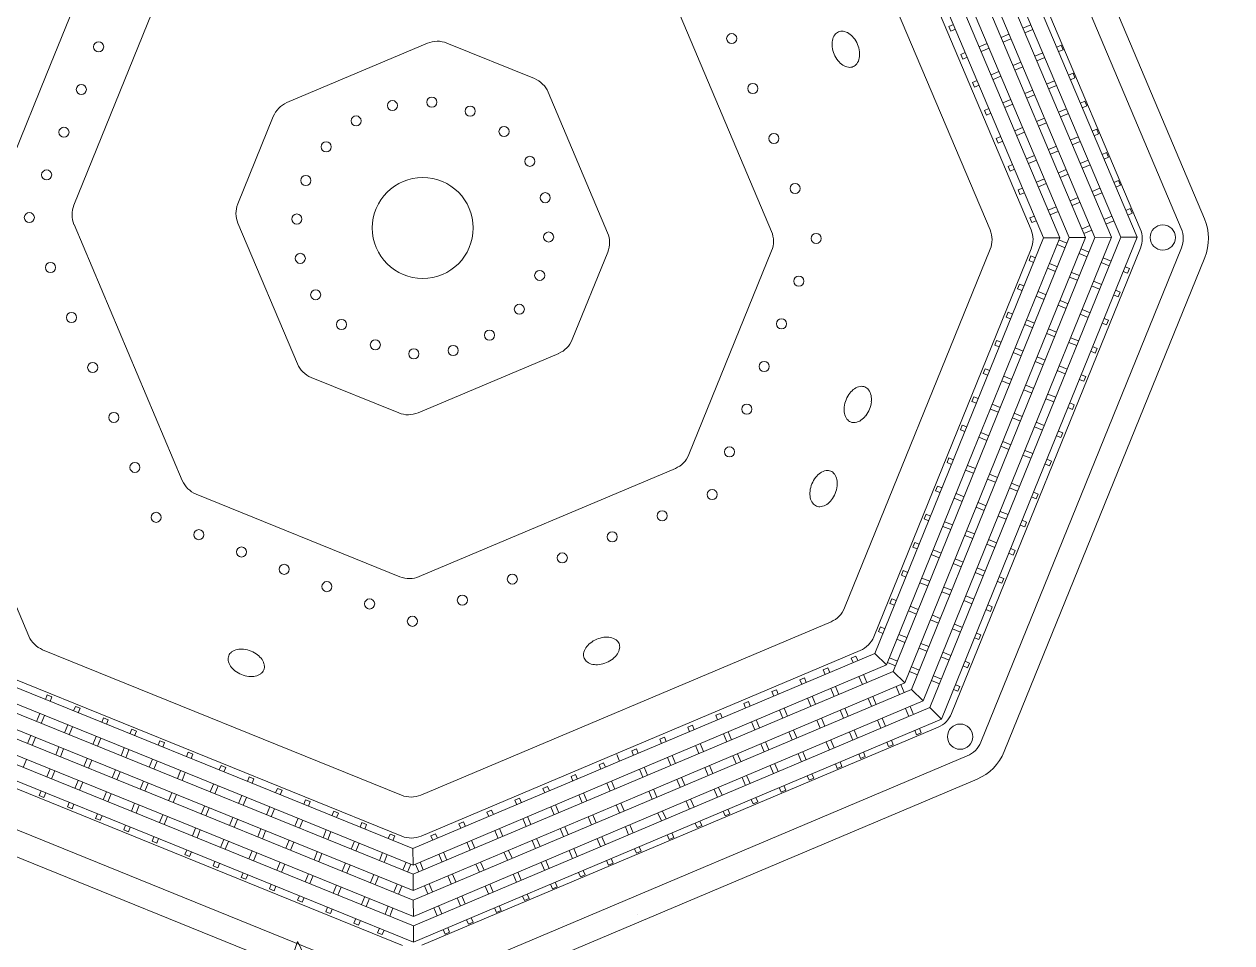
# Model space of a CAD drawing. Header units: millimetres. Extents: x 111 to 1506, y 14 to 566.
# Drawn here: x 232.576 to 234.969, y 185.044 to 186.864 of the extents above; entities that cross this region are included whole.
import ezdxf

# ---------------------------------------------------------------- set-up
doc = ezdxf.new("R2010")
doc.units = ezdxf.units.MM
for name, color, linetype, lineweight in [('ARBOLES', 78, 'Continuous', 5), ('G', 254, 'Continuous', 5), ('PLUMA 0.05', 240, 'Continuous', 5)]:
    doc.layers.add(name, color=color, linetype=linetype, lineweight=lineweight)

# ---------------------------------------------------------------- blocks, each defined once
blk = doc.blocks.new('E1E')
at = {"layer": 'ARBOLES', "ltscale": 0.2}
for p, q in [((95.7812, 56.9208), (95.7812, 56.9208)), ((95.6238, 56.8379), (95.6238, 56.8379))]:
    blk.add_line(p, q, dxfattribs=at)
blk.add_lwpolyline([(96.3489, 57.2239), (96.3496, 57.2398), (96.3286, 57.2695), (96.3185, 57.2572), (96.3236, 57.2282), (96.3387, 57.2116), (96.351, 57.2015)], close=True, dxfattribs=at)
blk = doc.blocks.new('ala')
at = {"layer": 'PLUMA 0.05', "color": 25}
for p, q in [((1561.8511, 61.8007), (1561.0222, 60.9717)), ((1562.9436, 61.8153), (1561.8865, 61.8153)), ((1563.8079, 60.9717), (1562.979, 61.8007)), ((1562.9126, 61.7403), (1561.9175, 61.7403)), ((1561.9631, 61.7355), (1561.9631, 61.7259)), ((1561.9731, 61.7355), (1561.9631, 61.7355)), ((1561.9731, 61.7259), (1561.9731, 61.7355)), ((1562.0133, 61.7355), (1562.0133, 61.7259)), ((1562.0233, 61.7355), (1562.0133, 61.7355)), ((1562.0233, 61.7259), (1562.0233, 61.7355)), ((1562.0736, 61.7355), (1562.0736, 61.7259)), ((1562.0836, 61.7355), (1562.0736, 61.7355)), ((1562.0836, 61.7259), (1562.0836, 61.7355)), ((1562.1339, 61.7355), (1562.1339, 61.7259)), ((1562.1439, 61.7355), (1562.1339, 61.7355)), ((1562.1439, 61.7259), (1562.1439, 61.7355)), ((1562.1941, 61.7355), (1562.1941, 61.7259)), ((1562.2041, 61.7355), (1562.1941, 61.7355)), ((1562.2041, 61.7259), (1562.2041, 61.7355)), ((1562.2544, 61.7355), (1562.2544, 61.7259)), ((1562.2644, 61.7355), (1562.2544, 61.7355)), ((1562.2644, 61.7259), (1562.2644, 61.7355)), ((1562.3146, 61.7355), (1562.3146, 61.7259)), ((1562.3246, 61.7355), (1562.3146, 61.7355)), ((1562.3246, 61.7259), (1562.3246, 61.7355)), ((1562.3749, 61.7355), (1562.3749, 61.7259)), ((1562.3849, 61.7355), (1562.3749, 61.7355)), ((1562.3849, 61.7259), (1562.3849, 61.7355)), ((1562.4452, 61.7259), (1562.4452, 61.7355)), ((1562.4452, 61.7355), (1562.4552, 61.7355)), ((1562.4552, 61.7355), (1562.4552, 61.7259)), ((1562.5054, 61.7259), (1562.5054, 61.7355)), ((1562.5054, 61.7355), (1562.5154, 61.7355)), ((1562.5154, 61.7355), (1562.5154, 61.7259)), ((1562.5657, 61.7259), (1562.5657, 61.7355)), ((1562.5657, 61.7355), (1562.5757, 61.7355)), ((1562.5757, 61.7355), (1562.5757, 61.7259)), ((1562.626, 61.7259), (1562.626, 61.7355)), ((1562.626, 61.7355), (1562.636, 61.7355)), ((1562.636, 61.7355), (1562.636, 61.7259)), ((1562.6862, 61.7259), (1562.6862, 61.7355)), ((1562.6862, 61.7355), (1562.6962, 61.7355)), ((1562.6962, 61.7355), (1562.6962, 61.7259)), ((1562.7465, 61.7259), (1562.7465, 61.7355)), ((1562.7465, 61.7355), (1562.7565, 61.7355)), ((1562.7565, 61.7355), (1562.7565, 61.7259)), ((1562.8067, 61.7259), (1562.8067, 61.7355)), ((1562.8067, 61.7355), (1562.8167, 61.7355)), ((1562.8167, 61.7355), (1562.8167, 61.7259)), ((1562.857, 61.7259), (1562.857, 61.7355)), ((1562.857, 61.7355), (1562.867, 61.7355)), ((1562.867, 61.7355), (1562.867, 61.7259)), ((1561.8822, 61.7257), (1561.0972, 60.9407)), ((1561.8997, 61.7259), (1561.4613, 61.2875)), ((1561.9121, 61.6959), (1561.8997, 61.7259)), ((1561.8997, 61.7259), (1562.415, 61.7259)), ((1562.9304, 61.7259), (1562.415, 61.7259)), ((1562.9179, 61.6959), (1562.9304, 61.7259)), ((1562.9304, 61.7259), (1563.3687, 61.2875)), ((1563.7329, 60.9407), (1562.9479, 61.7257)), ((1561.9121, 61.6959), (1561.4825, 61.2663)), ((1561.8522, 61.6921), (1561.8593, 61.6991)), ((1561.8591, 61.6852), (1561.8522, 61.6921)), ((1561.8593, 61.6991), (1561.8661, 61.6923)), ((1561.9121, 61.6959), (1562.415, 61.6959)), ((1561.9631, 61.6959), (1561.9631, 61.6788)), ((1561.9731, 61.6788), (1561.9731, 61.6959)), ((1562.0133, 61.6959), (1562.0133, 61.6788)), ((1562.0233, 61.6788), (1562.0233, 61.6959)), ((1562.0736, 61.6959), (1562.0736, 61.6788)), ((1562.0836, 61.6788), (1562.0836, 61.6959)), ((1562.1339, 61.6959), (1562.1339, 61.6788)), ((1562.1439, 61.6788), (1562.1439, 61.6959)), ((1562.1941, 61.6959), (1562.1941, 61.6788)), ((1562.2041, 61.6788), (1562.2041, 61.6959)), ((1562.2544, 61.6959), (1562.2544, 61.6788)), ((1562.2644, 61.6788), (1562.2644, 61.6959)), ((1562.3146, 61.6959), (1562.3146, 61.6788)), ((1562.3246, 61.6788), (1562.3246, 61.6959)), ((1562.3749, 61.6959), (1562.3749, 61.6788)), ((1562.3849, 61.6788), (1562.3849, 61.6959)), ((1562.9179, 61.6959), (1562.415, 61.6959)), ((1562.4452, 61.6788), (1562.4452, 61.6959)), ((1562.4552, 61.6959), (1562.4552, 61.6788)), ((1562.5054, 61.6788), (1562.5054, 61.6959)), ((1562.5154, 61.6959), (1562.5154, 61.6788)), ((1562.5657, 61.6788), (1562.5657, 61.6959)), ((1562.5757, 61.6959), (1562.5757, 61.6788)), ((1562.626, 61.6788), (1562.626, 61.6959)), ((1562.636, 61.6959), (1562.636, 61.6788)), ((1562.6862, 61.6788), (1562.6862, 61.6959)), ((1562.6962, 61.6959), (1562.6962, 61.6788)), ((1562.7465, 61.6788), (1562.7465, 61.6959)), ((1562.7565, 61.6959), (1562.7565, 61.6788)), ((1562.8067, 61.6788), (1562.8067, 61.6959)), ((1562.8167, 61.6959), (1562.8167, 61.6788)), ((1562.857, 61.6788), (1562.857, 61.6959)), ((1562.867, 61.6959), (1562.867, 61.6788)), ((1562.9179, 61.6959), (1563.3475, 61.2663)), ((1562.9708, 61.6991), (1562.9639, 61.6923)), ((1562.9778, 61.6921), (1562.9708, 61.6991)), ((1562.971, 61.6852), (1562.9778, 61.6921)), ((1561.9192, 61.6788), (1561.4946, 61.2542)), ((1561.8923, 61.652), (1561.8803, 61.664)), ((1561.8874, 61.6711), (1561.8994, 61.659)), ((1561.9316, 61.6488), (1561.9192, 61.6788)), ((1561.9192, 61.6788), (1562.415, 61.6788)), ((1562.9109, 61.6788), (1562.415, 61.6788)), ((1562.8984, 61.6488), (1562.9109, 61.6788)), ((1562.9109, 61.6788), (1563.3355, 61.2542)), ((1562.9427, 61.6711), (1562.9307, 61.659)), ((1562.9377, 61.652), (1562.9498, 61.664)), ((1561.9316, 61.6488), (1561.5158, 61.233)), ((1561.8096, 61.6495), (1561.8167, 61.6565)), ((1561.8165, 61.6426), (1561.8096, 61.6495)), ((1561.8167, 61.6565), (1561.8235, 61.6497)), ((1561.9206, 61.6378), (1561.9327, 61.6258)), ((1561.9316, 61.6488), (1562.415, 61.6488)), ((1561.9631, 61.6488), (1561.9631, 61.6318)), ((1561.9731, 61.6318), (1561.9731, 61.6488)), ((1562.0133, 61.6488), (1562.0133, 61.6318)), ((1562.0233, 61.6318), (1562.0233, 61.6488)), ((1562.0736, 61.6488), (1562.0736, 61.6318)), ((1562.0836, 61.6318), (1562.0836, 61.6488)), ((1562.1339, 61.6488), (1562.1339, 61.6318)), ((1562.1439, 61.6318), (1562.1439, 61.6488)), ((1562.1941, 61.6488), (1562.1941, 61.6318)), ((1562.2041, 61.6318), (1562.2041, 61.6488)), ((1562.2544, 61.6488), (1562.2544, 61.6318)), ((1562.2644, 61.6318), (1562.2644, 61.6488)), ((1562.3146, 61.6488), (1562.3146, 61.6318)), ((1562.3246, 61.6318), (1562.3246, 61.6488)), ((1562.3749, 61.6488), (1562.3749, 61.6318)), ((1562.3849, 61.6318), (1562.3849, 61.6488)), ((1562.8984, 61.6488), (1562.415, 61.6488)), ((1562.4452, 61.6318), (1562.4452, 61.6488)), ((1562.4552, 61.6488), (1562.4552, 61.6318)), ((1562.5054, 61.6318), (1562.5054, 61.6488)), ((1562.5154, 61.6488), (1562.5154, 61.6318)), ((1562.5657, 61.6318), (1562.5657, 61.6488)), ((1562.5757, 61.6488), (1562.5757, 61.6318)), ((1562.626, 61.6318), (1562.626, 61.6488)), ((1562.636, 61.6488), (1562.636, 61.6318)), ((1562.6862, 61.6318), (1562.6862, 61.6488)), ((1562.6962, 61.6488), (1562.6962, 61.6318)), ((1562.7465, 61.6318), (1562.7465, 61.6488)), ((1562.7565, 61.6488), (1562.7565, 61.6318)), ((1562.8067, 61.6318), (1562.8067, 61.6488)), ((1562.8167, 61.6488), (1562.8167, 61.6318)), ((1562.857, 61.6318), (1562.857, 61.6488)), ((1562.867, 61.6488), (1562.867, 61.6318)), ((1562.9094, 61.6378), (1562.8974, 61.6258)), ((1562.8984, 61.6488), (1563.3143, 61.233)), ((1563.0134, 61.6565), (1563.0065, 61.6497)), ((1563.0204, 61.6495), (1563.0134, 61.6565)), ((1563.0136, 61.6426), (1563.0204, 61.6495)), ((1561.9387, 61.6318), (1561.5279, 61.221)), ((1561.767, 61.6068), (1561.7741, 61.6139)), ((1561.7741, 61.6139), (1561.7809, 61.6071)), ((1561.8497, 61.6094), (1561.8377, 61.6214)), ((1561.8447, 61.6285), (1561.8568, 61.6164)), ((1561.9256, 61.6187), (1561.9136, 61.6308)), ((1561.9511, 61.6018), (1561.9387, 61.6318)), ((1561.9387, 61.6318), (1562.415, 61.6318)), ((1562.8914, 61.6318), (1562.415, 61.6318)), ((1562.8789, 61.6018), (1562.8914, 61.6318)), ((1562.8914, 61.6318), (1563.3022, 61.221)), ((1562.9045, 61.6187), (1562.9165, 61.6308)), ((1562.9853, 61.6285), (1562.9733, 61.6164)), ((1562.9803, 61.6094), (1562.9924, 61.6214)), ((1563.056, 61.6139), (1563.0492, 61.6071)), ((1563.0631, 61.6068), (1563.056, 61.6139)), ((1561.9511, 61.6018), (1561.5491, 61.1997)), ((1561.7738, 61.6), (1561.767, 61.6068)), ((1561.8021, 61.5859), (1561.8142, 61.5738)), ((1561.883, 61.5761), (1561.8709, 61.5881)), ((1561.878, 61.5952), (1561.8901, 61.5832)), ((1561.9511, 61.6018), (1562.415, 61.6018)), ((1561.9631, 61.6018), (1561.9631, 61.5847)), ((1561.9731, 61.5847), (1561.9731, 61.6018)), ((1562.0133, 61.6018), (1562.0133, 61.5847)), ((1562.0233, 61.5847), (1562.0233, 61.6018)), ((1562.0736, 61.6018), (1562.0736, 61.5847)), ((1562.0836, 61.5847), (1562.0836, 61.6018)), ((1562.1339, 61.6018), (1562.1339, 61.5847)), ((1562.1439, 61.5847), (1562.1439, 61.6018)), ((1562.1941, 61.6018), (1562.1941, 61.5847)), ((1562.2041, 61.5847), (1562.2041, 61.6018)), ((1562.2544, 61.6018), (1562.2544, 61.5847)), ((1562.2644, 61.5847), (1562.2644, 61.6018)), ((1562.3146, 61.6018), (1562.3146, 61.5847)), ((1562.3246, 61.5847), (1562.3246, 61.6018)), ((1562.3749, 61.6018), (1562.3749, 61.5847)), ((1562.3849, 61.5847), (1562.3849, 61.6018)), ((1562.8789, 61.6018), (1562.415, 61.6018)), ((1562.4452, 61.5847), (1562.4452, 61.6018)), ((1562.4552, 61.6018), (1562.4552, 61.5847)), ((1562.5054, 61.5847), (1562.5054, 61.6018)), ((1562.5154, 61.6018), (1562.5154, 61.5847)), ((1562.5657, 61.5847), (1562.5657, 61.6018)), ((1562.5757, 61.6018), (1562.5757, 61.5847)), ((1562.626, 61.5847), (1562.626, 61.6018)), ((1562.636, 61.6018), (1562.636, 61.5847)), ((1562.6862, 61.5847), (1562.6862, 61.6018)), ((1562.6962, 61.6018), (1562.6962, 61.5847)), ((1562.7465, 61.5847), (1562.7465, 61.6018)), ((1562.7565, 61.6018), (1562.7565, 61.5847)), ((1562.8067, 61.5847), (1562.8067, 61.6018)), ((1562.8167, 61.6018), (1562.8167, 61.5847)), ((1562.857, 61.5847), (1562.857, 61.6018)), ((1562.867, 61.6018), (1562.867, 61.5847)), ((1562.8789, 61.6018), (1563.281, 61.1997)), ((1562.9521, 61.5952), (1562.94, 61.5832)), ((1562.9471, 61.5761), (1562.9591, 61.5881)), ((1563.0279, 61.5859), (1563.0159, 61.5738)), ((1563.0562, 61.6), (1563.0631, 61.6068)), ((1561.9582, 61.5847), (1561.5612, 61.1877)), ((1561.7315, 61.5713), (1561.7386, 61.5784)), ((1561.7383, 61.5645), (1561.7315, 61.5713)), ((1561.7386, 61.5784), (1561.7454, 61.5716)), ((1561.8071, 61.5668), (1561.7951, 61.5788)), ((1561.9113, 61.5619), (1561.9234, 61.5499)), ((1561.9706, 61.5547), (1561.9582, 61.5847)), ((1561.9582, 61.5847), (1562.415, 61.5847)), ((1562.8719, 61.5847), (1562.415, 61.5847)), ((1562.8595, 61.5547), (1562.8719, 61.5847)), ((1562.8719, 61.5847), (1563.2689, 61.1877)), ((1562.9188, 61.5619), (1562.9067, 61.5499)), ((1563.023, 61.5668), (1563.035, 61.5788)), ((1563.0915, 61.5784), (1563.0847, 61.5716)), ((1563.0986, 61.5713), (1563.0915, 61.5784)), ((1563.0918, 61.5645), (1563.0986, 61.5713)), ((1561.9706, 61.5547), (1561.5824, 61.1665)), ((1561.7716, 61.5312), (1561.7595, 61.5433)), ((1561.7666, 61.5503), (1561.7787, 61.5383)), ((1561.8404, 61.5335), (1561.8283, 61.5455)), ((1561.8354, 61.5526), (1561.8475, 61.5405)), ((1561.9163, 61.5428), (1561.9042, 61.5549)), ((1561.9706, 61.5547), (1562.415, 61.5547)), ((1562.8297, 61.5403), (1562.0004, 61.5403)), ((1562.0133, 61.5547), (1562.0133, 61.5451)), ((1562.0233, 61.5451), (1562.0133, 61.5451)), ((1562.0233, 61.5451), (1562.0233, 61.5547)), ((1562.0736, 61.5547), (1562.0736, 61.5451)), ((1562.0836, 61.5451), (1562.0736, 61.5451)), ((1562.0836, 61.5451), (1562.0836, 61.5547)), ((1562.1339, 61.5547), (1562.1339, 61.5451)), ((1562.1439, 61.5451), (1562.1339, 61.5451)), ((1562.1439, 61.5451), (1562.1439, 61.5547)), ((1562.1941, 61.5547), (1562.1941, 61.5451)), ((1562.2041, 61.5451), (1562.1941, 61.5451)), ((1562.2041, 61.5451), (1562.2041, 61.5547)), ((1562.2544, 61.5547), (1562.2544, 61.5451)), ((1562.2644, 61.5451), (1562.2544, 61.5451)), ((1562.2644, 61.5451), (1562.2644, 61.5547)), ((1562.3146, 61.5547), (1562.3146, 61.5451)), ((1562.3246, 61.5451), (1562.3146, 61.5451)), ((1562.3246, 61.5451), (1562.3246, 61.5547)), ((1562.3749, 61.5547), (1562.3749, 61.5451)), ((1562.3849, 61.5451), (1562.3749, 61.5451)), ((1562.3849, 61.5451), (1562.3849, 61.5547)), ((1562.8595, 61.5547), (1562.415, 61.5547)), ((1562.4452, 61.5451), (1562.4452, 61.5547)), ((1562.4452, 61.5451), (1562.4552, 61.5451)), ((1562.4552, 61.5547), (1562.4552, 61.5451)), ((1562.5054, 61.5451), (1562.5054, 61.5547)), ((1562.5054, 61.5451), (1562.5154, 61.5451)), ((1562.5154, 61.5547), (1562.5154, 61.5451)), ((1562.5657, 61.5451), (1562.5657, 61.5547)), ((1562.5657, 61.5451), (1562.5757, 61.5451)), ((1562.5757, 61.5547), (1562.5757, 61.5451)), ((1562.626, 61.5451), (1562.626, 61.5547)), ((1562.626, 61.5451), (1562.636, 61.5451)), ((1562.636, 61.5547), (1562.636, 61.5451)), ((1562.6862, 61.5451), (1562.6862, 61.5547)), ((1562.6862, 61.5451), (1562.6962, 61.5451)), ((1562.6962, 61.5547), (1562.6962, 61.5451)), ((1562.7465, 61.5451), (1562.7465, 61.5547)), ((1562.7465, 61.5451), (1562.7565, 61.5451)), ((1562.7565, 61.5547), (1562.7565, 61.5451)), ((1562.8067, 61.5451), (1562.8067, 61.5547)), ((1562.8067, 61.5451), (1562.8167, 61.5451)), ((1562.8167, 61.5547), (1562.8167, 61.5451)), ((1562.8595, 61.5547), (1563.2477, 61.1665)), ((1562.9138, 61.5428), (1562.9259, 61.5549)), ((1562.9947, 61.5526), (1562.9826, 61.5405)), ((1562.9897, 61.5335), (1563.0017, 61.5455)), ((1563.0635, 61.5503), (1563.0514, 61.5383)), ((1563.0585, 61.5312), (1563.0706, 61.5433)), ((1561.965, 61.5257), (1561.2972, 60.8578)), ((1561.6889, 61.5287), (1561.6959, 61.5358)), ((1561.6957, 61.5219), (1561.6889, 61.5287)), ((1561.6959, 61.5358), (1561.7028, 61.5289)), ((1561.7999, 61.5171), (1561.8119, 61.505)), ((1561.8687, 61.5193), (1561.8807, 61.5073)), ((1561.9443, 61.5148), (1561.9375, 61.5216)), ((1561.9443, 61.5148), (1561.9514, 61.5218)), ((1561.9446, 61.5287), (1561.9514, 61.5218)), ((1563.5329, 60.8578), (1562.8651, 61.5257)), ((1562.8855, 61.5287), (1562.8787, 61.5218)), ((1562.8858, 61.5148), (1562.8787, 61.5218)), ((1562.8858, 61.5148), (1562.8926, 61.5216)), ((1562.9614, 61.5193), (1562.9493, 61.5073)), ((1563.0302, 61.5171), (1563.0181, 61.505)), ((1563.1341, 61.5358), (1563.1273, 61.5289)), ((1563.1412, 61.5287), (1563.1341, 61.5358)), ((1563.1344, 61.5219), (1563.1412, 61.5287)), ((1561.6463, 61.4861), (1561.6533, 61.4932)), ((1561.6533, 61.4932), (1561.6602, 61.4863)), ((1561.729, 61.4886), (1561.7169, 61.5007)), ((1561.724, 61.5077), (1561.736, 61.4957)), ((1561.8049, 61.4979), (1561.7928, 61.51)), ((1561.8737, 61.5002), (1561.8616, 61.5123)), ((1562.9564, 61.5002), (1562.9685, 61.5123)), ((1563.0252, 61.4979), (1563.0373, 61.51)), ((1563.1061, 61.5077), (1563.094, 61.4957)), ((1563.1011, 61.4886), (1563.1132, 61.5007)), ((1563.1767, 61.4932), (1563.1699, 61.4863)), ((1563.1838, 61.4861), (1563.1767, 61.4932)), ((1561.6531, 61.4793), (1561.6463, 61.4861)), ((1561.7622, 61.4553), (1561.7502, 61.4674)), ((1561.7573, 61.4745), (1561.7693, 61.4624)), ((1561.8381, 61.4647), (1561.8261, 61.4767)), ((1561.8331, 61.4838), (1561.8452, 61.4717)), ((1561.9017, 61.4722), (1561.8949, 61.479)), ((1561.9017, 61.4722), (1561.9088, 61.4792)), ((1561.902, 61.4861), (1561.9088, 61.4792)), ((1562.7986, 61.4653), (1562.0314, 61.4653)), ((1562.9281, 61.4861), (1562.9213, 61.4792)), ((1562.9284, 61.4722), (1562.9213, 61.4792)), ((1562.9284, 61.4722), (1562.9352, 61.479)), ((1562.9969, 61.4838), (1562.9849, 61.4717)), ((1562.9919, 61.4647), (1563.004, 61.4767)), ((1563.0728, 61.4745), (1563.0608, 61.4624)), ((1563.0678, 61.4553), (1563.0799, 61.4674)), ((1563.177, 61.4793), (1563.1838, 61.4861)), ((1561.9961, 61.4507), (1561.3722, 60.8268)), ((1561.6036, 61.4435), (1561.6107, 61.4505)), ((1561.6105, 61.4367), (1561.6036, 61.4435)), ((1561.6107, 61.4505), (1561.6175, 61.4437)), ((1561.6864, 61.446), (1561.6743, 61.458)), ((1561.6814, 61.4651), (1561.6934, 61.4531)), ((1561.8662, 61.4366), (1561.8593, 61.4434)), ((1561.8662, 61.4366), (1561.8732, 61.4437)), ((1561.8664, 61.4505), (1561.8732, 61.4437)), ((1563.4579, 60.8268), (1562.834, 61.4507)), ((1562.9637, 61.4505), (1562.9568, 61.4437)), ((1562.9639, 61.4366), (1562.9568, 61.4437)), ((1562.9639, 61.4366), (1562.9707, 61.4434)), ((1563.1487, 61.4651), (1563.1366, 61.4531)), ((1563.1437, 61.446), (1563.1558, 61.458)), ((1563.2194, 61.4505), (1563.2125, 61.4437)), ((1563.2264, 61.4435), (1563.2194, 61.4505)), ((1563.2196, 61.4367), (1563.2264, 61.4435)), ((1561.6388, 61.4225), (1561.6508, 61.4104)), ((1561.7196, 61.4127), (1561.7076, 61.4248)), ((1561.7146, 61.4318), (1561.7267, 61.4198)), ((1561.7955, 61.422), (1561.7835, 61.4341)), ((1561.7905, 61.4412), (1561.8026, 61.4291)), ((1563.0395, 61.4412), (1563.0275, 61.4291)), ((1563.0346, 61.422), (1563.0466, 61.4341)), ((1563.1154, 61.4318), (1563.1034, 61.4198)), ((1563.1104, 61.4127), (1563.1225, 61.4248)), ((1563.1913, 61.4225), (1563.1793, 61.4104)), ((1561.6437, 61.4034), (1561.6317, 61.4154)), ((1561.7479, 61.3986), (1561.76, 61.3865)), ((1561.8236, 61.394), (1561.8167, 61.4008)), ((1561.8236, 61.394), (1561.8306, 61.4011)), ((1561.8238, 61.4079), (1561.8306, 61.4011)), ((1563.0063, 61.4079), (1562.9994, 61.4011)), ((1563.0065, 61.394), (1562.9994, 61.4011)), ((1563.0065, 61.394), (1563.0133, 61.4008)), ((1563.0822, 61.3986), (1563.0701, 61.3865)), ((1563.1863, 61.4034), (1563.1984, 61.4154)), ((1563.262, 61.4079), (1563.2551, 61.4011)), ((1563.269, 61.4009), (1563.262, 61.4079)), ((1563.2622, 61.394), (1563.269, 61.4009)), ((1561.6011, 61.3608), (1561.5891, 61.3728)), ((1561.5961, 61.3799), (1561.6082, 61.3678)), ((1561.677, 61.3701), (1561.665, 61.3822)), ((1561.672, 61.3892), (1561.6841, 61.3772)), ((1561.7529, 61.3794), (1561.7409, 61.3915)), ((1563.0772, 61.3794), (1563.0892, 61.3915)), ((1563.158, 61.3892), (1563.146, 61.3772)), ((1563.1531, 61.3701), (1563.1651, 61.3822)), ((1563.2339, 61.3799), (1563.2219, 61.3678)), ((1563.2289, 61.3608), (1563.241, 61.3728)), ((1561.6294, 61.3466), (1561.6415, 61.3346)), ((1561.7103, 61.3368), (1561.6982, 61.3489)), ((1561.7053, 61.356), (1561.7174, 61.3439)), ((1561.7809, 61.3514), (1561.7741, 61.3582)), ((1561.7809, 61.3514), (1561.788, 61.3585)), ((1561.7812, 61.3653), (1561.788, 61.3585)), ((1563.0489, 61.3653), (1563.0421, 61.3585)), ((1563.0491, 61.3514), (1563.0421, 61.3585)), ((1563.0491, 61.3514), (1563.0559, 61.3582)), ((1563.1248, 61.356), (1563.1127, 61.3439)), ((1563.1198, 61.3368), (1563.1318, 61.3489)), ((1563.2007, 61.3466), (1563.1886, 61.3346)), ((1563.3046, 61.3653), (1563.2978, 61.3585)), ((1563.3116, 61.3583), (1563.3046, 61.3653)), ((1563.3048, 61.3514), (1563.3116, 61.3583)), ((1561.6344, 61.3275), (1561.6224, 61.3395)), ((1561.7386, 61.3227), (1561.7454, 61.3159)), ((1563.0915, 61.3227), (1563.0847, 61.3159)), ((1563.1957, 61.3275), (1563.2077, 61.3395)), ((1563.2765, 61.3373), (1563.2645, 61.3252)), ((1563.2716, 61.3182), (1563.2836, 61.3302)), ((1563.3472, 61.3227), (1563.3404, 61.3159)), ((1563.3543, 61.3156), (1563.3472, 61.3227)), ((1561.6677, 61.2942), (1561.6556, 61.3063)), ((1561.6627, 61.3133), (1561.6748, 61.3013)), ((1561.7383, 61.3088), (1561.7315, 61.3156)), ((1561.7383, 61.3088), (1561.7454, 61.3159)), ((1563.0917, 61.3088), (1563.0847, 61.3159)), ((1563.0917, 61.3088), (1563.0986, 61.3156)), ((1563.1674, 61.3133), (1563.1553, 61.3013)), ((1563.1624, 61.2942), (1563.1744, 61.3063)), ((1563.2433, 61.304), (1563.2312, 61.2919)), ((1563.3474, 61.3088), (1563.3543, 61.3156)), ((1561.696, 61.2801), (1561.7028, 61.2732)), ((1563.1341, 61.2801), (1563.1273, 61.2732)), ((1563.2383, 61.2849), (1563.2503, 61.2969)), ((1563.3191, 61.2947), (1563.3071, 61.2826)), ((1563.3142, 61.2755), (1563.3262, 61.2876)), ((1563.7331, 60.9231), (1563.3687, 61.2875)), ((1561.6957, 61.2662), (1561.6889, 61.273)), ((1561.6957, 61.2662), (1561.7028, 61.2732)), ((1563.1343, 61.2662), (1563.1273, 61.2732)), ((1563.1343, 61.2662), (1563.1412, 61.273)), ((1563.21, 61.2707), (1563.1979, 61.2587)), ((1563.205, 61.2516), (1563.2171, 61.2637)), ((1563.2859, 61.2614), (1563.2738, 61.2493)), ((1563.2809, 61.2423), (1563.2929, 61.2543)), ((1563.6861, 60.9036), (1563.3355, 61.2542)), ((1563.7031, 60.9107), (1563.3475, 61.2663)), ((1563.39, 61.2662), (1563.3969, 61.273)), ((1563.3969, 61.273), (1563.4039, 61.266)), ((1563.4039, 61.266), (1563.3971, 61.2591)), ((1561.6531, 61.2236), (1561.6463, 61.2304)), ((1561.6531, 61.2236), (1561.6602, 61.2306)), ((1561.6534, 61.2375), (1561.6602, 61.2306)), ((1563.1767, 61.2375), (1563.1699, 61.2306)), ((1563.177, 61.2236), (1563.1699, 61.2306)), ((1563.177, 61.2236), (1563.1838, 61.2304)), ((1563.2526, 61.2281), (1563.2405, 61.2161)), ((1563.6561, 60.8912), (1563.3143, 61.233)), ((1563.3568, 61.2329), (1563.3688, 61.245)), ((1563.3759, 61.2379), (1563.3638, 61.2259)), ((1563.4327, 61.2236), (1563.4395, 61.2304)), ((1563.4395, 61.2304), (1563.4466, 61.2233)), ((1563.2476, 61.209), (1563.2597, 61.2211)), ((1563.639, 60.8841), (1563.3022, 61.221)), ((1563.3235, 61.1997), (1563.3356, 61.2117)), ((1563.3426, 61.2046), (1563.3306, 61.1926)), ((1563.3994, 61.1903), (1563.4114, 61.2024)), ((1563.4466, 61.2233), (1563.4397, 61.2165)), ((1563.2193, 61.1948), (1563.2125, 61.188)), ((1563.2196, 61.181), (1563.2125, 61.188)), ((1563.2196, 61.181), (1563.2264, 61.1878)), ((1563.592, 60.8647), (1563.2689, 61.1877)), ((1563.609, 60.8717), (1563.281, 61.1997)), ((1563.2902, 61.1664), (1563.3023, 61.1784)), ((1563.4185, 61.1953), (1563.4065, 61.1833)), ((1563.4753, 61.181), (1563.4821, 61.1878)), ((1563.4821, 61.1878), (1563.4892, 61.1807)), ((1563.4892, 61.1807), (1563.4823, 61.1739)), ((1563.2477, 61.1665), (1563.2375, 61.1563)), ((1563.5619, 60.8522), (1563.2477, 61.1665)), ((1563.3094, 61.1714), (1563.2973, 61.1593)), ((1563.3661, 61.157), (1563.3782, 61.1691)), ((1563.3852, 61.162), (1563.3732, 61.15)), ((1563.442, 61.1477), (1563.4541, 61.1598)), ((1563.2622, 61.1383), (1563.269, 61.1452)), ((1563.2622, 61.1383), (1563.2693, 61.1313)), ((1563.2761, 61.1381), (1563.2693, 61.1313)), ((1563.3328, 61.1238), (1563.3449, 61.1358)), ((1563.4611, 61.1527), (1563.4491, 61.1406)), ((1563.5179, 61.1384), (1563.5247, 61.1452)), ((1563.5247, 61.1452), (1563.5318, 61.1381)), ((1563.5318, 61.1381), (1563.525, 61.1313)), ((1563.352, 61.1288), (1563.3399, 61.1167)), ((1563.4087, 61.1144), (1563.4208, 61.1265)), ((1563.4278, 61.1194), (1563.4158, 61.1074)), ((1563.4846, 61.1051), (1563.4967, 61.1172)), ((1563.5037, 61.1101), (1563.4917, 61.098)), ((1563.3048, 61.0957), (1563.3116, 61.1026)), ((1563.3048, 61.0957), (1563.3119, 61.0887)), ((1563.3187, 61.0955), (1563.3119, 61.0887)), ((1563.3754, 61.0812), (1563.3875, 61.0932)), ((1563.3946, 61.0861), (1563.3825, 61.0741)), ((1563.4513, 61.0718), (1563.4634, 61.0839)), ((1563.5605, 61.0958), (1563.5673, 61.1026)), ((1563.5673, 61.1026), (1563.5744, 61.0955)), ((1563.5744, 61.0955), (1563.5676, 61.0887)), ((1562.633, 61.0653), (1562.1971, 61.0653)), ((1563.3474, 61.0531), (1563.3542, 61.0599)), ((1563.4705, 61.0768), (1563.4584, 61.0648)), ((1563.5272, 61.0625), (1563.5393, 61.0745)), ((1563.5463, 61.0675), (1563.5343, 61.0554)), ((1563.6031, 61.0532), (1563.6099, 61.06)), ((1563.6099, 61.06), (1563.617, 61.0529)), ((1562.1618, 61.0507), (1561.7722, 60.6611)), ((1563.0579, 60.6611), (1562.6683, 61.0507)), ((1563.3474, 61.0531), (1563.3545, 61.046)), ((1563.3613, 61.0529), (1563.3545, 61.046)), ((1563.4181, 61.0385), (1563.4301, 61.0506)), ((1563.4372, 61.0435), (1563.4251, 61.0315)), ((1563.4939, 61.0292), (1563.506, 61.0413)), ((1563.617, 61.0529), (1563.6102, 61.0461)), ((1563.39, 61.0105), (1563.3968, 61.0173)), ((1563.5131, 61.0342), (1563.501, 61.0221)), ((1563.5698, 61.0199), (1563.5819, 61.0319)), ((1563.589, 61.0249), (1563.5769, 61.0128)), ((1563.6457, 61.0105), (1563.6525, 61.0174)), ((1563.6525, 61.0174), (1563.6596, 61.0103)), ((1563.39, 61.0105), (1563.3971, 61.0034)), ((1563.4039, 61.0103), (1563.3971, 61.0034)), ((1563.4607, 60.9959), (1563.4727, 61.008)), ((1563.4798, 61.0009), (1563.4677, 60.9889)), ((1563.5366, 60.9866), (1563.5486, 60.9987)), ((1563.5557, 60.9916), (1563.5436, 60.9795)), ((1563.6124, 60.9773), (1563.6245, 60.9893)), ((1563.6596, 61.0103), (1563.6528, 61.0035)), ((1563.4326, 60.9679), (1563.4394, 60.9747)), ((1563.4326, 60.9679), (1563.4397, 60.9608)), ((1563.4465, 60.9676), (1563.4397, 60.9608)), ((1563.5033, 60.9533), (1563.5153, 60.9654)), ((1563.6316, 60.9823), (1563.6195, 60.9702)), ((1563.6813, 60.975), (1563.6881, 60.9818)), ((1563.6881, 60.9818), (1563.6951, 60.9748)), ((1563.6951, 60.9748), (1563.6883, 60.9679)), ((1563.5224, 60.9583), (1563.5103, 60.9463)), ((1563.5792, 60.944), (1563.5912, 60.956)), ((1563.5983, 60.949), (1563.5862, 60.9369)), ((1563.648, 60.9417), (1563.66, 60.9538)), ((1563.6671, 60.9467), (1563.6551, 60.9347)), ((1563.4752, 60.9253), (1563.4821, 60.9321)), ((1563.4752, 60.9253), (1563.4823, 60.9182)), ((1563.4891, 60.925), (1563.4823, 60.9182)), ((1563.5459, 60.9107), (1563.5579, 60.9228)), ((1563.565, 60.9157), (1563.553, 60.9036)), ((1563.6147, 60.9084), (1563.6268, 60.9205)), ((1563.7031, 60.9107), (1563.7331, 60.9231)), ((1563.7331, 60.9231), (1563.7331, 60.4078)), ((1563.8225, 60.9364), (1563.8225, 59.8792)), ((1563.6338, 60.9134), (1563.6218, 60.9014)), ((1563.6561, 60.8912), (1563.6861, 60.9036)), ((1563.6561, 60.8912), (1563.6561, 60.4078)), ((1563.6861, 60.9036), (1563.6861, 60.4078)), ((1563.7031, 60.9107), (1563.7031, 60.4078)), ((1563.7475, 60.9053), (1563.7475, 59.9103)), ((1563.5178, 60.8827), (1563.5247, 60.8895)), ((1563.5178, 60.8827), (1563.5249, 60.8756)), ((1563.5317, 60.8824), (1563.5249, 60.8756)), ((1563.5814, 60.8752), (1563.5935, 60.8872)), ((1563.6006, 60.8802), (1563.5885, 60.8681)), ((1563.609, 60.8717), (1563.639, 60.8841)), ((1563.609, 60.8717), (1563.609, 60.4078)), ((1563.639, 60.8841), (1563.639, 60.4078)), ((1563.5619, 60.8522), (1563.592, 60.8647)), ((1563.5619, 60.8522), (1563.5619, 60.4078)), ((1563.592, 60.8647), (1563.592, 60.4078)), ((1563.609, 60.8598), (1563.592, 60.8598)), ((1563.592, 60.8498), (1563.609, 60.8498)), ((1563.6561, 60.8598), (1563.639, 60.8598)), ((1563.639, 60.8498), (1563.6561, 60.8498)), ((1563.7031, 60.8598), (1563.6861, 60.8598)), ((1563.6861, 60.8498), (1563.7031, 60.8498)), ((1563.7428, 60.8598), (1563.7331, 60.8598)), ((1563.7331, 60.8498), (1563.7428, 60.8498)), ((1563.7428, 60.8498), (1563.7428, 60.8598)), ((1563.5475, 60.8225), (1563.5475, 59.9931)), ((1563.5619, 60.8095), (1563.5523, 60.8095)), ((1563.5523, 60.7995), (1563.5523, 60.8095)), ((1563.5523, 60.7995), (1563.5619, 60.7995)), ((1563.609, 60.8095), (1563.592, 60.8095)), ((1563.592, 60.7995), (1563.609, 60.7995)), ((1563.6561, 60.8095), (1563.639, 60.8095)), ((1563.639, 60.7995), (1563.6561, 60.7995)), ((1563.7031, 60.8095), (1563.6861, 60.8095)), ((1563.6861, 60.7995), (1563.7031, 60.7995)), ((1563.7428, 60.8095), (1563.7331, 60.8095)), ((1563.7331, 60.7995), (1563.7428, 60.7995)), ((1563.7428, 60.7995), (1563.7428, 60.8095)), ((1563.4725, 60.7914), (1563.4725, 60.0242)), ((1562.286, 60.7507), (1562.0722, 60.5368)), ((1562.5087, 60.7653), (1562.3214, 60.7653)), ((1562.7579, 60.5368), (1562.544, 60.7507)), ((1563.5619, 60.7492), (1563.5523, 60.7492)), ((1563.5523, 60.7392), (1563.5523, 60.7492)), ((1563.609, 60.7492), (1563.592, 60.7492)), ((1563.6561, 60.7492), (1563.639, 60.7492)), ((1563.7031, 60.7492), (1563.6861, 60.7492)), ((1563.7428, 60.7492), (1563.7331, 60.7492)), ((1563.7428, 60.7392), (1563.7428, 60.7492)), ((1563.5523, 60.7392), (1563.5619, 60.7392)), ((1563.592, 60.7392), (1563.609, 60.7392)), ((1563.639, 60.7392), (1563.6561, 60.7392)), ((1563.6861, 60.7392), (1563.7031, 60.7392)), ((1563.7331, 60.7392), (1563.7428, 60.7392)), ((1563.5619, 60.689), (1563.5523, 60.689)), ((1563.5523, 60.679), (1563.5523, 60.689)), ((1563.5523, 60.679), (1563.5619, 60.679)), ((1563.609, 60.689), (1563.592, 60.689)), ((1563.592, 60.679), (1563.609, 60.679)), ((1563.6561, 60.689), (1563.639, 60.689)), ((1563.639, 60.679), (1563.6561, 60.679)), ((1563.7031, 60.689), (1563.6861, 60.689)), ((1563.6861, 60.679), (1563.7031, 60.679)), ((1563.7428, 60.689), (1563.7331, 60.689)), ((1563.7331, 60.679), (1563.7428, 60.679)), ((1563.7428, 60.679), (1563.7428, 60.689)), ((1563.5619, 60.6287), (1563.5523, 60.6287)), ((1563.5523, 60.6187), (1563.5523, 60.6287)), ((1563.609, 60.6287), (1563.592, 60.6287)), ((1563.6561, 60.6287), (1563.639, 60.6287)), ((1563.7031, 60.6287), (1563.6861, 60.6287)), ((1563.7428, 60.6287), (1563.7331, 60.6287)), ((1563.7428, 60.6187), (1563.7428, 60.6287)), ((1563.0725, 60.6257), (1563.0725, 60.1899)), ((1563.5523, 60.6187), (1563.5619, 60.6187)), ((1563.592, 60.6187), (1563.609, 60.6187)), ((1563.639, 60.6187), (1563.6561, 60.6187)), ((1563.6861, 60.6187), (1563.7031, 60.6187)), ((1563.7331, 60.6187), (1563.7428, 60.6187)), ((1563.5619, 60.5685), (1563.5523, 60.5685)), ((1563.5523, 60.5585), (1563.5523, 60.5685)), ((1563.5523, 60.5585), (1563.5619, 60.5585)), ((1563.609, 60.5685), (1563.592, 60.5685)), ((1563.592, 60.5585), (1563.609, 60.5585)), ((1563.6561, 60.5685), (1563.639, 60.5685)), ((1563.639, 60.5585), (1563.6561, 60.5585)), ((1563.7031, 60.5685), (1563.6861, 60.5685)), ((1563.6861, 60.5585), (1563.7031, 60.5585)), ((1563.7428, 60.5685), (1563.7331, 60.5685)), ((1563.7331, 60.5585), (1563.7428, 60.5585)), ((1563.7428, 60.5585), (1563.7428, 60.5685)), ((1563.5619, 60.5082), (1563.5523, 60.5082)), ((1563.5523, 60.4982), (1563.5523, 60.5082)), ((1563.609, 60.5082), (1563.592, 60.5082)), ((1563.6561, 60.5082), (1563.639, 60.5082)), ((1563.7031, 60.5082), (1563.6861, 60.5082)), ((1563.7428, 60.5082), (1563.7331, 60.5082)), ((1563.7428, 60.4982), (1563.7428, 60.5082)), ((1562.0575, 60.5015), (1562.0575, 60.3142)), ((1562.7725, 60.5015), (1562.7725, 60.3142)), ((1563.5523, 60.4982), (1563.5619, 60.4982)), ((1563.592, 60.4982), (1563.609, 60.4982)), ((1563.639, 60.4982), (1563.6561, 60.4982)), ((1563.6861, 60.4982), (1563.7031, 60.4982)), ((1563.7331, 60.4982), (1563.7428, 60.4982)), ((1563.5619, 60.4479), (1563.5523, 60.4479)), ((1563.5523, 60.4379), (1563.5523, 60.4479)), ((1563.5523, 60.4379), (1563.5619, 60.4379)), ((1563.609, 60.4479), (1563.592, 60.4479)), ((1563.592, 60.4379), (1563.609, 60.4379)), ((1563.6561, 60.4479), (1563.639, 60.4479)), ((1563.639, 60.4379), (1563.6561, 60.4379)), ((1563.7031, 60.4479), (1563.6861, 60.4479)), ((1563.6861, 60.4379), (1563.7031, 60.4379)), ((1563.7428, 60.4479), (1563.7331, 60.4479)), ((1563.7331, 60.4379), (1563.7428, 60.4379)), ((1563.7428, 60.4379), (1563.7428, 60.4479)), ((1563.5619, 59.9634), (1563.5619, 60.4078)), ((1563.592, 59.951), (1563.592, 60.4078)), ((1563.609, 59.9439), (1563.609, 60.4078)), ((1563.639, 59.9315), (1563.639, 60.4078)), ((1563.6561, 59.9244), (1563.6561, 60.4078)), ((1563.6861, 59.912), (1563.6861, 60.4078)), ((1563.7031, 59.9049), (1563.7031, 60.4078)), ((1563.7331, 59.8925), (1563.7331, 60.4078)), ((1563.5523, 60.3777), (1563.5523, 60.3677)), ((1563.5523, 60.3777), (1563.5619, 60.3777)), ((1563.5619, 60.3677), (1563.5523, 60.3677)), ((1563.592, 60.3777), (1563.609, 60.3777)), ((1563.609, 60.3677), (1563.592, 60.3677)), ((1563.639, 60.3777), (1563.6561, 60.3777)), ((1563.6561, 60.3677), (1563.639, 60.3677)), ((1563.6861, 60.3777), (1563.7031, 60.3777)), ((1563.7031, 60.3677), (1563.6861, 60.3677)), ((1563.7331, 60.3777), (1563.7428, 60.3777)), ((1563.7428, 60.3677), (1563.7331, 60.3677)), ((1563.7428, 60.3777), (1563.7428, 60.3677)), ((1563.5523, 60.3174), (1563.5523, 60.3074)), ((1563.5523, 60.3174), (1563.5619, 60.3174)), ((1563.592, 60.3174), (1563.609, 60.3174)), ((1563.639, 60.3174), (1563.6561, 60.3174)), ((1563.6861, 60.3174), (1563.7031, 60.3174)), ((1563.7331, 60.3174), (1563.7428, 60.3174)), ((1563.7428, 60.3174), (1563.7428, 60.3074)), ((1563.5619, 60.3074), (1563.5523, 60.3074)), ((1563.609, 60.3074), (1563.592, 60.3074)), ((1563.6561, 60.3074), (1563.639, 60.3074)), ((1563.7031, 60.3074), (1563.6861, 60.3074)), ((1563.7428, 60.3074), (1563.7331, 60.3074)), ((1562.286, 60.065), (1562.0722, 60.2788)), ((1562.7579, 60.2788), (1562.544, 60.065)), ((1563.5523, 60.2572), (1563.5523, 60.2472)), ((1563.5523, 60.2572), (1563.5619, 60.2572)), ((1563.5619, 60.2472), (1563.5523, 60.2472)), ((1563.592, 60.2572), (1563.609, 60.2572)), ((1563.609, 60.2472), (1563.592, 60.2472)), ((1563.639, 60.2572), (1563.6561, 60.2572)), ((1563.6561, 60.2472), (1563.639, 60.2472)), ((1563.6861, 60.2572), (1563.7031, 60.2572)), ((1563.7031, 60.2472), (1563.6861, 60.2472)), ((1563.7331, 60.2572), (1563.7428, 60.2572)), ((1563.7428, 60.2472), (1563.7331, 60.2472)), ((1563.7428, 60.2572), (1563.7428, 60.2472)), ((1563.5523, 60.1969), (1563.5523, 60.1869)), ((1563.5523, 60.1969), (1563.5619, 60.1969)), ((1563.5619, 60.1869), (1563.5523, 60.1869)), ((1563.592, 60.1969), (1563.609, 60.1969)), ((1563.609, 60.1869), (1563.592, 60.1869)), ((1563.639, 60.1969), (1563.6561, 60.1969)), ((1563.6561, 60.1869), (1563.639, 60.1869)), ((1563.6861, 60.1969), (1563.7031, 60.1969)), ((1563.7031, 60.1869), (1563.6861, 60.1869)), ((1563.7331, 60.1969), (1563.7428, 60.1969)), ((1563.7428, 60.1869), (1563.7331, 60.1869)), ((1563.7428, 60.1969), (1563.7428, 60.1869)), ((1563.0579, 60.1545), (1562.6683, 59.765)), ((1563.5523, 60.1366), (1563.5523, 60.1266)), ((1563.5523, 60.1366), (1563.5619, 60.1366)), ((1563.5619, 60.1266), (1563.5523, 60.1266)), ((1563.592, 60.1366), (1563.609, 60.1366)), ((1563.609, 60.1266), (1563.592, 60.1266)), ((1563.639, 60.1366), (1563.6561, 60.1366)), ((1563.6561, 60.1266), (1563.639, 60.1266)), ((1563.6861, 60.1366), (1563.7031, 60.1366)), ((1563.7031, 60.1266), (1563.6861, 60.1266)), ((1563.7331, 60.1366), (1563.7428, 60.1366)), ((1563.7428, 60.1266), (1563.7331, 60.1266)), ((1563.7428, 60.1366), (1563.7428, 60.1266)), ((1563.5523, 60.0764), (1563.5523, 60.0664)), ((1563.5523, 60.0764), (1563.5619, 60.0764)), ((1563.5619, 60.0664), (1563.5523, 60.0664)), ((1563.592, 60.0764), (1563.609, 60.0764)), ((1563.609, 60.0664), (1563.592, 60.0664)), ((1563.639, 60.0764), (1563.6561, 60.0764)), ((1563.6561, 60.0664), (1563.639, 60.0664)), ((1563.6861, 60.0764), (1563.7031, 60.0764)), ((1562.5087, 60.0503), (1562.3214, 60.0503)), ((1563.4579, 59.9888), (1562.834, 59.365)), ((1562.633, 59.7503), (1562.1971, 59.7503)), ((1562.415, 59.6028), (1562.2439, 59.6028)), ((1562.415, 59.6028), (1562.5862, 59.6028))]:
    blk.add_line(p, q, dxfattribs=at)
blk.add_lwpolyline([(1563.8725, 60.9364), (1563.8725, 59.8792, -0.198912), (1563.8432, 59.8085), (1563.0143, 58.9796, -0.198912), (1562.9436, 58.9503), (1561.8865, 58.9503, -0.198912), (1561.8157, 58.9796), (1560.9868, 59.8085, -0.198912), (1560.9575, 59.8792), (1560.9575, 60.9364, -0.198912), (1560.9868, 61.0071), (1561.8157, 61.836, -0.198912), (1561.8865, 61.8653), (1562.9436, 61.8653, -0.198912), (1563.0143, 61.836), (1563.8432, 61.0071, -0.198912)], format="xyb", close=True, dxfattribs=at)
for centre, radius in [((1561.8812, 61.7733), 0.025), ((1562.9489, 61.7733), 0.025), ((1562.1411, 61.1378), 0.01), ((1562.2324, 61.1378), 0.01), ((1562.3237, 61.1378), 0.01), ((1562.415, 61.1378), 0.01), ((1562.5064, 61.1378), 0.01), ((1562.5977, 61.1378), 0.01), ((1562.689, 61.1378), 0.01), ((1562.0651, 61.0618), 0.01), ((1562.765, 61.0618), 0.01), ((1561.9891, 60.9858), 0.01), ((1562.841, 60.9858), 0.01), ((1561.9131, 60.9098), 0.01), ((1562.917, 60.9098), 0.01), ((1561.8371, 60.8338), 0.01), ((1562.993, 60.8338), 0.01), ((1563.069, 60.7578), 0.01), ((1563.145, 60.6818), 0.01), ((1562.3378, 60.6456), 0.01), ((1562.415, 60.6578), 0.01), ((1562.4923, 60.6456), 0.01), ((1562.2681, 60.6101), 0.01), ((1562.562, 60.6101), 0.01), ((1563.145, 60.5904), 0.01), ((1562.2128, 60.5548), 0.01), ((1562.6173, 60.5548), 0.01), ((1563.145, 60.4991), 0.01), ((1562.1773, 60.4851), 0.01), ((1562.415, 60.4078), 0.1), ((1562.6528, 60.4851), 0.01), ((1562.165, 60.4078), 0.01), ((1562.665, 60.4078), 0.01), ((1563.145, 60.4078), 0.01), ((1562.1773, 60.3306), 0.01), ((1562.6528, 60.3306), 0.01), ((1563.145, 60.3165), 0.01), ((1562.2128, 60.2609), 0.01), ((1562.6173, 60.2609), 0.01), ((1563.145, 60.2252), 0.01), ((1562.2681, 60.2056), 0.01), ((1562.562, 60.2056), 0.01), ((1562.3378, 60.17), 0.01), ((1562.4923, 60.17), 0.01), ((1562.415, 60.1578), 0.01), ((1563.145, 60.1338), 0.01), ((1563.069, 60.0578), 0.01), ((1562.993, 59.9818), 0.01), ((1562.917, 59.9058), 0.01), ((1562.841, 59.8298), 0.01), ((1562.765, 59.7538), 0.01), ((1562.3237, 59.6778), 0.01), ((1562.415, 59.6778), 0.01), ((1562.5064, 59.6778), 0.01), ((1562.5977, 59.6778), 0.01), ((1562.689, 59.6778), 0.01)]:
    blk.add_circle(centre, radius, dxfattribs=at)
for centre, radius, start, end in [((1561.8865, 61.7653), 0.05, 90, 135), ((1562.9436, 61.7653), 0.05, 45, 90), ((1561.9175, 61.6903), 0.05, 90, 135), ((1562.9126, 61.6903), 0.05, 45, 90), ((1562.0004, 61.4903), 0.05, 90, 135), ((1562.8297, 61.4903), 0.05, 45, 90), ((1562.0314, 61.4153), 0.05, 90, 135), ((1562.7986, 61.4153), 0.05, 45, 90), ((1562.3946, 61.3378), 0.017, 148.1465, 180), ((1562.4044, 61.3317), 0.0286, 123.6901, 148.1465), ((1562.4108, 61.322), 0.0402, 105.4371, 123.6901), ((1562.415, 61.3068), 0.0561, 90, 105.4371), ((1562.415, 61.3068), 0.0561, 74.5629, 90), ((1562.4193, 61.322), 0.0402, 56.3099, 74.5629), ((1562.4257, 61.3317), 0.0286, 31.8535, 56.3099), ((1562.4355, 61.3378), 0.017, 0, 31.8535), ((1562.5746, 61.3378), 0.017, 148.1465, 180), ((1562.5844, 61.3317), 0.0286, 123.6901, 148.1465), ((1562.5908, 61.322), 0.0402, 105.4371, 123.6901), ((1562.595, 61.3068), 0.0561, 90, 105.4371), ((1562.595, 61.3068), 0.0561, 74.5629, 90), ((1562.5993, 61.322), 0.0402, 56.3099, 74.5629), ((1562.6057, 61.3317), 0.0286, 31.8535, 56.3099), ((1562.6155, 61.3378), 0.017, 0, 31.8535), ((1562.3946, 61.3378), 0.017, 180, 211.8535), ((1562.4044, 61.3439), 0.0286, 211.8535, 236.3099), ((1562.4257, 61.3439), 0.0286, 303.6901, 328.1465), ((1562.4355, 61.3378), 0.017, 328.1465, 0), ((1562.5746, 61.3378), 0.017, 180, 211.8535), ((1562.5844, 61.3439), 0.0286, 211.8535, 236.3099), ((1562.6057, 61.3439), 0.0286, 303.6901, 328.1465), ((1562.6155, 61.3378), 0.017, 328.1465, 0), ((1562.4108, 61.3536), 0.0402, 236.3099, 254.5629), ((1562.415, 61.3689), 0.0561, 254.5629, 270), ((1562.415, 61.3689), 0.0561, 270, 285.4371), ((1562.4193, 61.3536), 0.0402, 285.4371, 303.6901), ((1562.5908, 61.3536), 0.0402, 236.3099, 254.5629), ((1562.595, 61.3689), 0.0561, 254.5629, 270), ((1562.595, 61.3689), 0.0561, 270, 285.4371), ((1562.5993, 61.3536), 0.0402, 285.4371, 303.6901), ((1561.7858, 61.043), 0.0402, 101.3099, 119.5629), ((1561.7835, 61.0544), 0.0286, 76.8535, 101.3099), ((1563.0466, 61.0544), 0.0286, 78.6901, 103.1465), ((1563.0443, 61.043), 0.0402, 60.4371, 78.6901), ((1561.7936, 61.0293), 0.0561, 135, 150.4371), ((1561.7936, 61.0293), 0.0561, 119.5629, 135), ((1561.7861, 61.0657), 0.017, 45, 76.8535), ((1561.7861, 61.0657), 0.017, 13.1465, 45), ((1561.7749, 61.0631), 0.0286, 348.6901, 13.1465), ((1562.1971, 61.0153), 0.05, 90, 135), ((1562.633, 61.0153), 0.05, 45, 90), ((1563.0552, 61.0631), 0.0286, 166.8535, 191.3099), ((1563.044, 61.0657), 0.017, 135, 166.8535), ((1563.044, 61.0657), 0.017, 103.1465, 135), ((1563.0365, 61.0293), 0.0561, 45, 60.4371), ((1563.0365, 61.0293), 0.0561, 29.5629, 45), ((1561.7684, 61.0394), 0.0286, 168.6901, 193.1465), ((1561.7798, 61.0371), 0.0402, 150.4371, 168.6901), ((1561.7497, 61.0732), 0.0561, 315, 330.4371), ((1561.7635, 61.0653), 0.0402, 330.4371, 348.6901), ((1563.0666, 61.0653), 0.0402, 191.3099, 209.5629), ((1563.0804, 61.0732), 0.0561, 209.5629, 225), ((1563.0503, 61.0371), 0.0402, 11.3099, 29.5629), ((1563.0617, 61.0394), 0.0286, 346.8535, 11.3099), ((1561.7572, 61.0367), 0.017, 193.1465, 225), ((1561.7572, 61.0367), 0.017, 225, 256.8535), ((1561.7598, 61.048), 0.0286, 256.8535, 281.3099), ((1561.7575, 61.0594), 0.0402, 281.3099, 299.5629), ((1561.7497, 61.0732), 0.0561, 299.5629, 315), ((1563.0804, 61.0732), 0.0561, 225, 240.4371), ((1563.0726, 61.0594), 0.0402, 240.4371, 258.6901), ((1563.0703, 61.048), 0.0286, 258.6901, 283.1465), ((1563.0729, 61.0367), 0.017, 283.1465, 315), ((1563.0729, 61.0367), 0.017, 315, 346.8535), ((1563.4975, 60.8225), 0.05, 0, 45), ((1563.4225, 60.7914), 0.05, 0, 45), ((1562.3214, 60.7153), 0.05, 90, 135), ((1562.5087, 60.7153), 0.05, 45, 90), ((1563.0225, 60.6257), 0.05, 0, 45), ((1562.1075, 60.5015), 0.05, 135, 180), ((1562.7225, 60.5015), 0.05, 0, 45), ((1563.3511, 60.4185), 0.0286, 121.8535, 146.3099), ((1563.345, 60.4283), 0.017, 90, 121.8535), ((1563.345, 60.4283), 0.017, 58.1465, 90), ((1563.3389, 60.4185), 0.0286, 33.6901, 58.1465), ((1563.3761, 60.4078), 0.0561, 164.5629, 180), ((1563.3608, 60.412), 0.0402, 146.3099, 164.5629), ((1563.3293, 60.412), 0.0402, 15.4371, 33.6901), ((1563.314, 60.4078), 0.0561, 0, 15.4371), ((1563.3761, 60.4078), 0.0561, 180, 195.4371), ((1563.3608, 60.4036), 0.0402, 195.4371, 213.6901), ((1563.3293, 60.4036), 0.0402, 326.3099, 344.5629), ((1563.314, 60.4078), 0.0561, 344.5629, 0), ((1563.3511, 60.3971), 0.0286, 213.6901, 238.1465), ((1563.345, 60.3873), 0.017, 238.1465, 270), ((1563.345, 60.3873), 0.017, 270, 301.8535), ((1563.3389, 60.3971), 0.0286, 301.8535, 326.3099), ((1562.1075, 60.3142), 0.05, 180, 225), ((1562.7225, 60.3142), 0.05, 315, 0), ((1563.0225, 60.1899), 0.05, 315, 0), ((1562.3214, 60.1003), 0.05, 225, 270), ((1562.5087, 60.1003), 0.05, 270, 315), ((1563.4225, 60.0242), 0.05, 315, 0), ((1562.633, 59.8003), 0.05, 270, 315)]:
    blk.add_arc(centre, radius, start, end, dxfattribs=at)

msp = doc.modelspace()

# ---------------------------------------------------------------- hatches: boundary and pattern name
at = {"layer": 'G', "lineweight": 100, "ltscale": 1000}
h = msp.add_hatch(dxfattribs=at)
h.set_pattern_fill('AR-HBONE', color=256, scale=0.046, angle=-22.08523, style=0)
h.set_pattern_definition([(22.914772, (777.23143, 1670.63463), (0.097837146, 0.241122153), [0.552, -0.184]), (112.914772, (777.40091, 1670.70627), (0.097837146, 0.241122153), [0.552, -0.184])])
edge = h.paths.add_edge_path()
edge.add_line((221.74739, 201.07699), (222.24177, 203.56684))
edge.add_line((222.24177, 203.56684), (283.25265, 176.18215))
edge.add_line((283.25265, 176.18215), (282.61554, 174.27589))
edge.add_line((282.61554, 174.27589), (222.04443, 201.46319))

# ---------------------------------------------------------------- block references
at = {"color": 251, "lineweight": 100, "rotation": 247.9147716791316}
msp.add_blockref('ala', (764.8355, 1656.94654), dxfattribs=at)
at = {"layer": 'ARBOLES', "color": 0, "xscale": 0.8310831642732954, "yscale": 0.8310831642732954, "zscale": 0.8310831642732954, "rotation": 157.9147716791316}
msp.add_blockref('E1E', (325.1915, 198.99015), dxfattribs=at)

doc.saveas('drawing.dxf')
